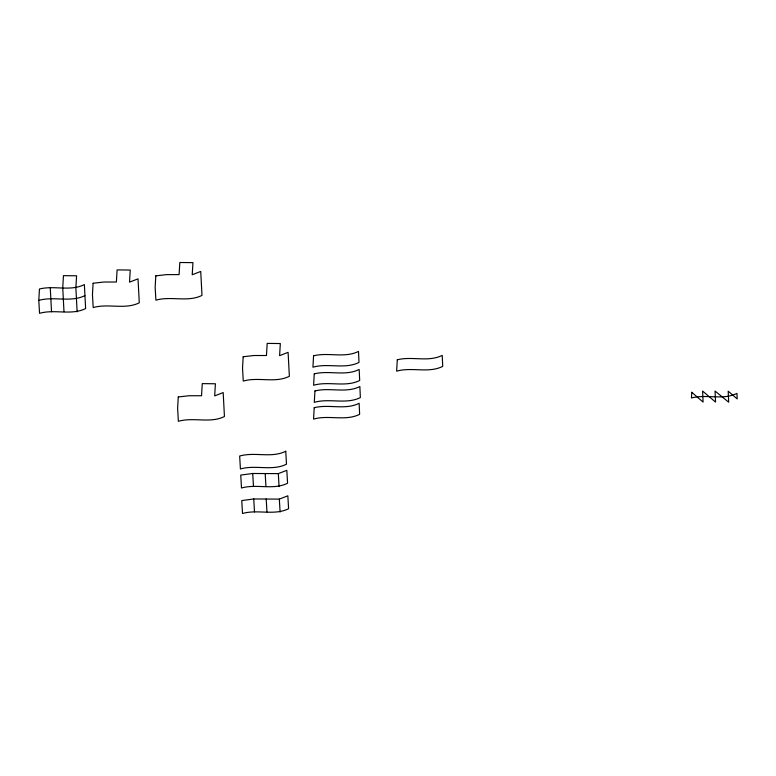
<?xml version="1.0" encoding="UTF-8"?>
<svg xmlns="http://www.w3.org/2000/svg" width="776" height="776" viewBox="0 0 776 776"><rect width="100%" height="100%" fill="white"/><g stroke="black" fill="none" stroke-linecap="round" stroke-linejoin="round"><path stroke-width="1.16" d="M38.8 300.399L39.45 289.002C54.262 285.238 70.441 291.611 84.371 284.588L85.632 308.557C71.324 315.686 54.689 308.935 39.547 313.329L38.8 300.399C53.942 296.005 70.567 302.756 84.885 295.627M278.322 473.632L286.819 470.314L287.576 483.244C273.259 490.374 256.633 483.623 241.491 488.017L240.744 475.087L252.714 473.486L278.322 473.632L279.069 486.562M279.341 499.113L287.847 495.796L288.594 508.726C274.287 515.856 257.651 509.114 242.51 513.499L241.763 500.568L253.742 498.968L279.341 499.113L280.087 512.044M265.179 473.486L265.935 486.416M266.207 498.968L266.954 511.898M252.714 473.486L253.471 486.416M253.742 498.968L254.489 511.898M77.125 311.874L75.873 287.906L76.591 275.8L63.457 275.655L62.73 287.77L63.991 311.729M51.526 311.729L50.265 287.77M93.101 283.25L92.451 294.647L93.198 307.577C108.339 303.183 124.975 309.934 139.282 302.805L138.021 278.836L129.524 282.154L130.242 270.048L117.108 269.902L116.381 282.018L103.916 282.018L93.101 283.25M155.811 275.849L155.151 287.246L155.908 300.176C171.04 295.782 187.676 302.533 201.983 295.404L200.732 271.435L192.225 274.752L192.952 262.637L179.809 262.501L179.091 274.617L166.627 274.617L155.811 275.849M178.267 396.972L177.617 408.37L178.364 421.3C193.496 416.906 210.131 423.657 224.439 416.528L223.187 392.569L214.68 395.876L215.408 383.771L202.264 383.625L201.547 395.741L189.082 395.741L178.267 396.972M243.179 356.747L242.529 368.144L243.276 381.074C258.418 376.68 275.053 383.431 289.361 376.302L288.1 352.343L279.603 355.65L280.32 343.545L267.186 343.399L266.459 355.515L253.995 355.515L243.179 356.747M313.572 355.806L312.922 367.203C328.064 362.819 344.69 369.57 358.997 362.431L358.493 351.402C344.563 358.415 328.384 352.052 313.572 355.806M314.251 373.857L313.601 385.255C328.743 380.87 345.378 387.622 359.686 380.483L359.172 369.454C345.242 376.467 329.063 370.103 314.251 373.857M314.94 390.949L314.29 402.346C329.431 397.952 346.067 404.703 360.374 397.574L359.86 386.535C345.931 393.558 329.761 387.185 314.94 390.949M314.212 407.71L313.562 419.108C328.694 414.714 345.33 421.465 359.637 414.335L359.133 403.297C345.204 410.32 329.024 403.947 314.212 407.71M397.293 359.783L396.633 371.17C411.775 366.786 428.41 373.537 442.718 366.398L442.213 355.369C428.274 362.392 412.105 356.019 397.293 359.783M691.775 392.287L691.445 397.981C706.422 393.898 722.825 400.474 736.948 393.384L737.2 398.903L728.189 391.191L728.693 402.22L715.055 391.046L715.559 402.084L702.59 391.046L703.095 402.084L691.775 392.287M285.752 451.263C271.435 458.403 254.809 451.651 239.668 456.036L240.414 468.966C255.556 464.581 272.192 471.333 286.499 464.193L285.752 451.263"/></g></svg>
